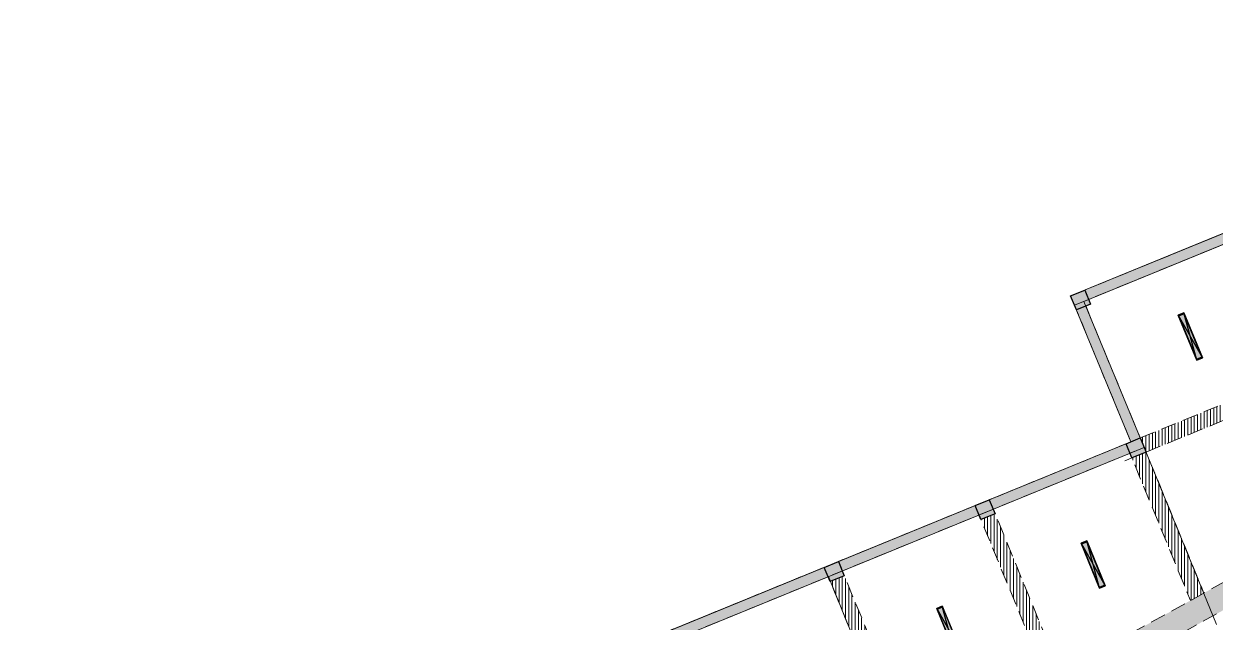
# Model space of a CAD drawing. Header units: inches. Extents: x 1182429 to 1211915, y -922309 to -906718.
# Drawn here: x 1193169 to 1194340, y -916221 to -915632 of the extents above; entities that cross this region are included whole.
import ezdxf

# ---------------------------------------------------------------- set-up
doc = ezdxf.new("R2010")
doc.units = ezdxf.units.IN
doc.header["$LTSCALE"] = 6
doc.linetypes.add('CONTINOUS', pattern=[2000000.0, 1000000.0, 1000000.0])
doc.linetypes.add('DASHED2', pattern=[0.375, 0.25, -0.125])
for name, color, linetype in [('A-CUTOUT', 3, 'CONTINOUS'), ('CELLING', 34, 'Continuous'), ('E-WIRING', 5, 'Continuous'), ('FITTING', 24, 'Continuous')]:
    doc.layers.add(name, color=color, linetype=linetype)
for name, color, linetype, lineweight in [('col hatch', 13, 'Continuous', 30), ('Hatch', 251, 'Continuous', 0), ('v.b', 200, 'Continuous', 5), ('W', 250, 'Continuous', 5), ('wall new', 3, 'Continuous', 25)]:
    doc.layers.add(name, color=color, linetype=linetype, lineweight=lineweight)
pattern_1 = [(90, (63759.2494, -15499.1176), (-3.175, 0), [])]
pattern_2 = [(0, (-27.8192783, 2.9401021), (0, 0.001397), [0.001016, -0.000381]), (90, (-27.8192783, 2.9401021), (-0.001397, 0), [0.001016, -0.000381])]

# ---------------------------------------------------------------- blocks, each defined once
blk = doc.blocks.new('sdfdsf')
at = {"lineweight": -3}
blk.add_hatch(color=7, dxfattribs=at).paths.add_polyline_path([(23236.7, 14983.3), (23242.1, 14983.3), (23242.1, 15029.5), (23236.7, 15029.5)])
at = {"layer": 'Hatch'}
h = blk.add_hatch(dxfattribs=at)
h.set_pattern_fill('ANGLE', color=5, scale=0.0002)
h.set_pattern_definition(pattern_2)
h.paths.add_polyline_path([(23236.4, 15029.5), (23242.4, 15029.5), (23242.4, 15030.4), (23236.4, 15030.4)])
h = blk.add_hatch(dxfattribs=at)
h.set_pattern_fill('ANGLE', color=5, scale=0.0002)
h.set_pattern_definition(pattern_2)
h.paths.add_polyline_path([(23236.4, 14983.3), (23242.4, 14983.3), (23242.4, 14982.4), (23236.4, 14982.4)])
for p, q in [((23242.4, 15030.4), (23236.4, 14982.4)), ((23242.4, 14982.4), (23236.4, 15030.4))]:
    blk.add_line(p, q)
at = {"layer": 'CELLING', "color": 5}
for points in [[(23236.4, 14982.4), (23242.4, 14982.4), (23242.4, 15030.4), (23236.4, 15030.4)], [(23242.4, 15029.5), (23236.4, 15029.5), (23236.4, 15030.4), (23242.4, 15030.4)], [(23236.4, 15029.5), (23242.4, 15029.5), (23242.4, 15030.4), (23236.4, 15030.4)], [(23236.7, 14983.3), (23242.1, 14983.3), (23242.1, 15029.5), (23236.7, 15029.5)], [(23236.4, 14983.3), (23242.4, 14983.3), (23242.4, 14982.4), (23236.4, 14982.4)], [(23236.4, 14983.3), (23242.4, 14983.3), (23242.4, 14982.4), (23236.4, 14982.4)]]:
    blk.add_lwpolyline(points, close=True, dxfattribs=at)

msp = doc.modelspace()

# ---------------------------------------------------------------- hatches: boundary and pattern name
at = {"layer": 'A-CUTOUT', "lineweight": 0, "ltscale": 0.3, "true_color": 0xffc6b3}
h = msp.add_hatch(dxfattribs=at)
h.set_pattern_fill('AR-BRSTD', color=31, scale=0.08)
h.set_pattern_definition([(0, (63759.2494, -15499.1176), (0, 5.419344), []), (90, (63759.249, -15499.118), (-8.128, 5.419344), [5.419344, -5.419344])])
h.paths.add_polyline_path([(1193629.6, -916579.4), (1193990.3, -916379.6), (1194236.3, -916243.3), (1194439.9, -916130.4), (1194586.9, -916049), (1194759.3, -915953.5), (1194816.6, -915921.7), (1194828.2, -915942.7), (1194724.6, -916000.1), (1194558.3, -916092.2), (1194433.6, -916161.4), (1194301.9, -916234.3), (1194091.8, -916350.7), (1193896.2, -916459.1), (1193748.1, -916541.2), (1193621.2, -916611.5), (1193609.5, -916590.6)])
at = {"layer": 'col hatch', "lineweight": 25, "ltscale": 100, "true_color": 0xffc6b3}
h = msp.add_hatch(color=31, dxfattribs=at)
h.dxf.hatch_style = 1
h.paths.add_polyline_path([(1194198, -915899.7), (1194211.9, -915894), (1194217.6, -915907.9), (1194203.7, -915913.5)])
at = {"layer": 'col hatch', "ltscale": 100, "true_color": 0x52271e}
h = msp.add_hatch(color=19, dxfattribs=at)
h.dxf.hatch_style = 1
h.paths.add_polyline_path([(1194198, -915899.7), (1194211.9, -915894), (1194217.6, -915907.9), (1194203.7, -915913.5)])
at = {"layer": 'col hatch', "lineweight": 25, "ltscale": 100, "true_color": 0xffc6b3}
h = msp.add_hatch(color=31, dxfattribs=at)
h.dxf.hatch_style = 1
h.paths.add_polyline_path([(1194252.6, -916045.1), (1194266.5, -916039.4), (1194272.2, -916053.3), (1194258.3, -916059)])
at = {"layer": 'col hatch', "ltscale": 100, "true_color": 0x52271e}
h = msp.add_hatch(color=19, dxfattribs=at)
h.dxf.hatch_style = 1
h.paths.add_polyline_path([(1194252.6, -916045.1), (1194266.5, -916039.4), (1194272.2, -916053.3), (1194258.3, -916059)])
at = {"layer": 'col hatch', "lineweight": 25, "ltscale": 100, "true_color": 0xffc6b3}
h = msp.add_hatch(color=31, dxfattribs=at)
h.dxf.hatch_style = 1
h.paths.add_polyline_path([(1194104.3, -916105.8), (1194118.1, -916100.1), (1194123.8, -916114), (1194109.9, -916119.7)])
at = {"layer": 'col hatch', "ltscale": 100, "true_color": 0x52271e}
h = msp.add_hatch(color=19, dxfattribs=at)
h.dxf.hatch_style = 1
h.paths.add_polyline_path([(1194104.3, -916105.8), (1194118.1, -916100.1), (1194123.8, -916114), (1194109.9, -916119.7)])
at = {"layer": 'col hatch', "lineweight": 25, "ltscale": 100, "true_color": 0xffc6b3}
h = msp.add_hatch(color=31, dxfattribs=at)
h.dxf.hatch_style = 1
h.paths.add_polyline_path([(1193955.9, -916166.6), (1193969.8, -916160.9), (1193975.5, -916174.8), (1193961.6, -916180.4)])
at = {"layer": 'col hatch', "ltscale": 100, "true_color": 0x52271e}
h = msp.add_hatch(color=19, dxfattribs=at)
h.dxf.hatch_style = 1
h.paths.add_polyline_path([(1193955.9, -916166.6), (1193969.8, -916160.9), (1193975.5, -916174.8), (1193961.6, -916180.4)])
at = {"layer": 'FITTING', "lineweight": 0, "ltscale": 0.3, "true_color": 0xffc6b3}
h = msp.add_hatch(dxfattribs=at)
h.set_pattern_fill('ANSI31', color=31, angle=45)
h.set_pattern_definition(pattern_1)
h.paths.add_polyline_path([(1194334.2, -916027.9), (1194272.2, -916053.3), (1194266.5, -916039.4), (1194777.2, -915830.1), (1194782.9, -915843.9)])
h = msp.add_hatch(dxfattribs=at)
h.set_pattern_fill('ANSI31', color=31, angle=45)
h.set_pattern_definition(pattern_1)
h.paths.add_polyline_path([(1194268.4, -916083.6), (1194258.3, -916059), (1194272.2, -916053.3), (1194329, -916191.9), (1194315.8, -916199.2)])
h = msp.add_hatch(dxfattribs=at)
h.set_pattern_fill('ANSI31', color=31, angle=45)
h.set_pattern_definition(pattern_1)
h.paths.add_polyline_path([(1194118.8, -916141.4), (1194109.9, -916119.7), (1194123.8, -916114), (1194187.8, -916270.1), (1194174.6, -916277.4)])
h = msp.add_hatch(dxfattribs=at)
h.set_pattern_fill('ANSI31', color=31, angle=45)
h.set_pattern_definition(pattern_1)
h.paths.add_polyline_path([(1193972, -916205.6), (1193961.7, -916180.4), (1193975.5, -916174.8), (1194046.5, -916348.2), (1194033.9, -916355.8)])
at = {"layer": 'wall new', "lineweight": 9, "ltscale": 6, "true_color": 0xffc6b3}
h = msp.add_hatch(dxfattribs=at)
h.set_pattern_fill('AR-CONC', color=31, scale=0.06)
h.set_pattern_definition([(50, (73495.981, -15499.118), (10.93108014, -0.95634513), [1.143, -12.573]), (355, (73495.981, -15499.118), (-2.114605285, 11.46341071), [0.9144, -10.05843505]), (100.4514447, (73496.892, -15499.197), (8.816474825, 10.507065115), [0.97140053, -10.68541468]), (46.1842, (73495.981, -15496.07), (16.26474245, -2.52253968), [1.7145, -18.8595]), (96.6355576, (73497.336, -15496.28), (14.24424804, 14.84556748), [1.45710139, -16.02813649]), (351.1841512, (73495.981, -15496.07), (14.24424804, 14.84556748), [1.37159802, -15.08758392]), (21, (73497.505, -15496.832), (9.096863476, -6.13591189), [1.143, -12.573]), (326, (73497.505, -15496.832), (3.7081217, 11.05127797), [0.9144, -10.0584]), (71.451445, (73498.263, -15497.343), (12.80498516, 4.91536613), [0.97140053, -10.68539626]), (37.5, (73495.981, -15499.1176), (0.185316195, 5.073302332), [0, -9.93648, 0, -10.2108, 0, -10.0965]), (7.5, (73495.981, -15499.1176), (4.00917975, 6.01083449), [0, -5.82168, 0, -9.70788, 0, -3.8481]), (327.5, (73492.5824, -15499.1176), (8.13543571, -0.34372464), [0, -3.81, 0, -11.8872, 0, -15.7734]), (317.5, (73491.0584, -15499.1176), (8.887750883, 1.525589462), [0, -4.953, 0, -7.89432, 0, -11.2014])])
h.paths.add_polyline_path([(1194691.6, -918163.4), (1194822.7, -918181.7), (1194931.4, -918175.4), (1195046.1, -918168.8), (1195119.6, -918164.6), (1195256.8, -918164.6), (1195981.2, -916754.8), (1194850.7, -915632.2), (1194198, -915899.7), (1194257.2, -916043.2), (1193169.1, -916488.6), (1193894.4, -918260.6), (1194211.5, -918197.6), (1194511.1, -918138.1)])
h.paths.add_polyline_path([(1194693, -918153.4), (1194823.1, -918171.7), (1194930.9, -918165.5), (1195045.5, -918158.8), (1195119.3, -918154.6), (1195250.7, -918154.6), (1195969, -916756.7), (1194848.3, -915643.9), (1194211.1, -915905.1), (1194270.3, -916048.6), (1193182.1, -916494.1), (1193901.4, -918251.5), (1194209.1, -918187.5), (1194509.1, -918127.7)], flags=16)

# ---------------------------------------------------------------- linework, layer by layer
at = {"layer": 'col hatch', "color": 31, "lineweight": 25, "ltscale": 100, "true_color": 0xffc6b3}
for points, elevation in [([(1194198, -915899.7), (1194211.9, -915894), (1194217.6, -915907.9), (1194203.7, -915913.5), (1194198, -915899.7)], -4028.4), ([(1194252.6, -916045.1), (1194266.5, -916039.4), (1194272.2, -916053.3), (1194258.3, -916059), (1194252.6, -916045.1)], 726.7), ([(1194104.3, -916105.8), (1194118.1, -916100.1), (1194123.8, -916114), (1194109.9, -916119.7), (1194104.3, -916105.8)], 135.2), ([(1193955.9, -916166.6), (1193969.8, -916160.9), (1193975.5, -916174.8), (1193961.6, -916180.4), (1193955.9, -916166.6)], -456.4)]:
    msp.add_lwpolyline(points, dxfattribs=dict(at, elevation=elevation))
at = {"layer": 'col hatch', "color": 19, "ltscale": 100, "true_color": 0x52271e}
for points, elevation in [([(1194198, -915899.7), (1194211.9, -915894), (1194217.6, -915907.9), (1194203.7, -915913.5), (1194198, -915899.7)], -4028.4), ([(1194252.6, -916045.1), (1194266.5, -916039.4), (1194272.2, -916053.3), (1194258.3, -916059), (1194252.6, -916045.1)], 726.7), ([(1194104.3, -916105.8), (1194118.1, -916100.1), (1194123.8, -916114), (1194109.9, -916119.7), (1194104.3, -916105.8)], 135.2), ([(1193955.9, -916166.6), (1193969.8, -916160.9), (1193975.5, -916174.8), (1193961.6, -916180.4), (1193955.9, -916166.6)], -456.4)]:
    msp.add_lwpolyline(points, dxfattribs=dict(at, elevation=elevation))
at = {"layer": 'v.b', "color": 31, "linetype": 'DASHED2', "ltscale": 10, "true_color": 0xffc6b3}
for p, q in [((1194198, -915899.7, -4028.4), (1194850.7, -915632.2, -4028.4)), ((1194201.8, -915908.9, -4028.4), (1194854.4, -915641.4, -4028.4)), ((1194245.7, -916047.9, 726.7), (1194799.7, -915820.9, 726.7)), ((1194251.4, -916061.8, 726.7), (1194805.4, -915834.8, 726.7)), ((1194257.2, -916043.2, 726.7), (1194198, -915899.7, -4028.4)), ((1194270.4, -916048.9, 1040.9), (1194211, -915905.1, -4028.4)), ((1193588.5, -916602.2, -3969.1), (1194837.6, -915910.1, -3969.1)), ((1193600.2, -916623.2, -3969.1), (1194849.2, -915931, -3969.1)), ((1193169.1, -916488.6, 1040.9), (1194257.2, -916043.2, 726.7)), ((1194252.6, -916045.1, 726.7), (1194315.8, -916199.2, -2435.1)), ((1194266.5, -916039.4, 726.7), (1194329, -916191.9, -2401.6)), ((1193172.8, -916497.9, 1040.9), (1194261, -916052.4, 726.7)), ((1194118.1, -916100.1, 135.2), (1194187.8, -916270.1, -3352)), ((1194104.3, -916105.8, 135.2), (1194174.6, -916277.4, -3385.5)), ((1193969.8, -916160.8, -456.4), (1194047.8, -916350.1, 3969.1)), ((1193955.9, -916166.6, -456.4), (1194033.9, -916355.8, 3969.1))]:
    msp.add_line(p, q, dxfattribs=at)
at = {"layer": 'W', "color": 1, "ltscale": 10}
for p, q in [((1194198, -915899.7, -4028.4), (1194850.7, -915632.2, -4028.4)), ((1194211, -915905.1, -4028.4), (1194848.3, -915643.9, -4028.4)), ((1194257.2, -916043.2, 726.7), (1194198, -915899.7, -4028.4)), ((1194270.4, -916048.9, 1040.9), (1194211, -915905.1, -4028.4)), ((1194270.4, -916048.9, 1040.9), (1194341.3, -916222.9, 3939)), ((1193959.9, -916175.7, 1040.9), (1194044.8, -916384.5, 3891))]:
    msp.add_line(p, q, dxfattribs=at)
at = {"layer": 'W', "ltscale": 10}
for p, q in [((1193169.1, -916488.6, 1040.9), (1194257.2, -916043.2, 726.7)), ((1193182.1, -916494.1, 1040.9), (1194270.3, -916048.6, 1032.8))]:
    msp.add_line(p, q, dxfattribs=at)
at = {"layer": 'W', "ltscale": 10, "elevation": 3099.5}
msp.add_lwpolyline([(1194691.6, -918163.4), (1194822.7, -918181.7), (1194931.4, -918175.4), (1195046.1, -918168.8), (1195119.6, -918164.6), (1195256.8, -918164.6), (1195981.2, -916754.8), (1194850.7, -915632.2), (1194198, -915899.7), (1194257.2, -916043.2), (1193169.1, -916488.6), (1193894.4, -918260.6), (1194224.2, -918304.1), (1194511.1, -918138.1), (1194691.6, -918163.4)], dxfattribs=at)
msp.add_lwpolyline([(1194693, -918153.4), (1194823.1, -918171.7), (1194930.9, -918165.5), (1195045.5, -918158.8), (1195119.3, -918154.6), (1195250.7, -918154.6), (1195969, -916756.7), (1194848.3, -915643.9), (1194211.1, -915905.1), (1194270.3, -916048.6), (1193182.1, -916494.1), (1193901.4, -918251.5), (1194222.1, -918293.7), (1194509.1, -918127.7)], close=True, dxfattribs=at)

# ---------------------------------------------------------------- block references
at = {"layer": 'E-WIRING', "xscale": -1, "rotation": 22.34151359089078}
for p in [(1221514.9, -920985.6, 1101.2), (1221419.4, -921209.9, 1040.8), (1221277.5, -921274, 1040.8)]:
    msp.add_blockref('sdfdsf', p, dxfattribs=at)

doc.saveas('drawing.dxf')
